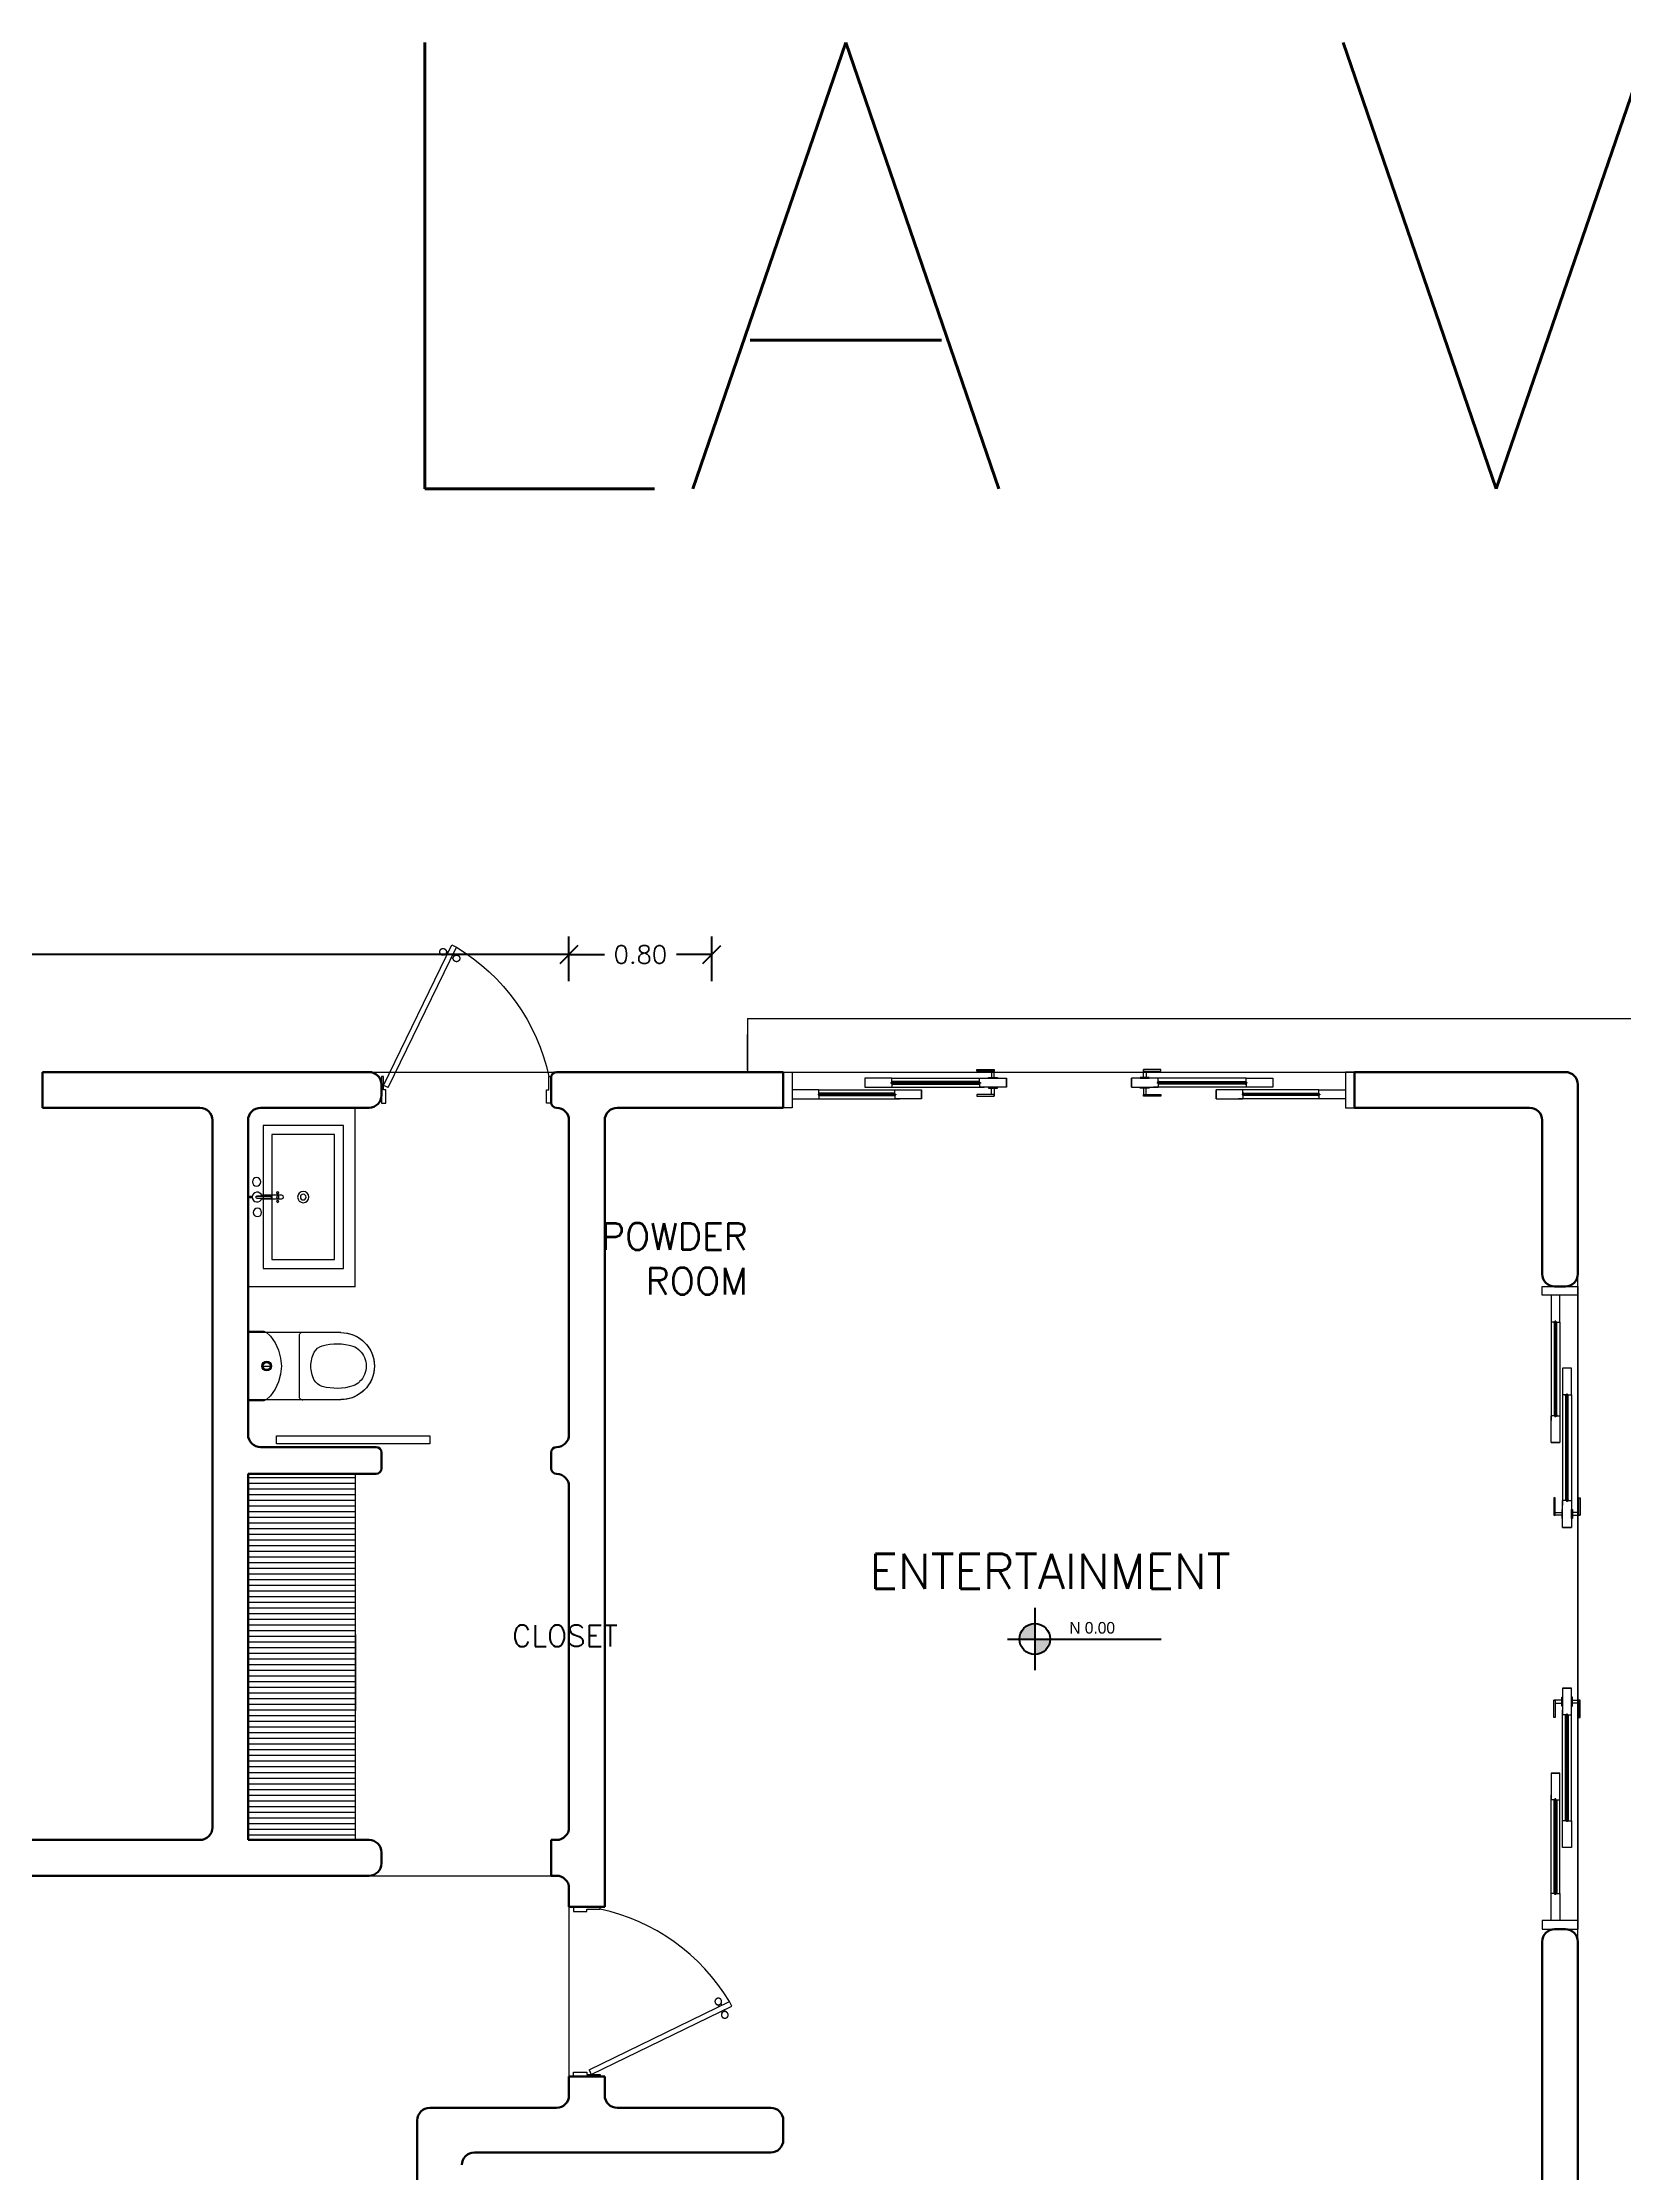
# Model space of a CAD drawing. Header units: metres. Extents: x -44 to 358, y -246 to 48.
# Drawn here: x 38.74 to 47.58, y -71.19 to -59.28 of the extents above; entities that cross this region are included whole.
import ezdxf

# ---------------------------------------------------------------- set-up
doc = ezdxf.new("R2010")
doc.units = ezdxf.units.M
doc.header["$LTSCALE"] = 0.3
doc.header["$PDMODE"] = 3
for name, color, linetype in [('1', 1, 'Continuous'), ('ACERO', 5, 'Continuous'), ('DIMTEXTO', 4, 'Continuous'), ('TEXTOS', 4, 'Continuous')]:
    doc.layers.add(name, color=color, linetype=linetype)
for name, color, linetype, lineweight in [('A-DOOR', 7, 'Continuous', 5), ('A-WALL', 7, 'Continuous', 30), ('baños', 141, 'Continuous', 0), ('closets', 33, 'Continuous', 0), ('piscina', 7, 'Continuous', 0), ('piso', 251, 'Continuous', 18), ('puertas', 42, 'Continuous', 0)]:
    doc.layers.add(name, color=color, linetype=linetype, lineweight=lineweight)
doc.styles.add('ESC100-2mm', font='arial.ttf', dxfattribs={"height": 0.15})
doc.styles.add('SIMPLEX', font='simplex_.ttf', dxfattribs={"height": 0.2})
doc.styles.add('SMPLEX', font='simplex.shx')
doc.dimstyles.new('DIM-50', dxfattribs={"dimscale": 0.5, "dimtxt": 0.2, "dimasz": 0.2, "dimexe": 0.2, "dimexo": 0.2, "dimgap": 0.1, "dimtad": 0, "dimtih": 1, "dimtoh": 1, "dimzin": 0, "dimdsep": 46, "dimtxsty": 'SMPLEX', "dimblk1": 'OBLIQUE', "dimblk2": 'OBLIQUE', "dimsah": 1, "dimcen": 0.2, "dimclrd": 4, "dimclre": 4, "dimclrt": 4, "dimadec": 0, "dimazin": 0, "dimtfac": 1, "dimtmove": 0, "dimatfit": 3, "dimldrblk": 'OPEN30', "dimfxl": 0.3, "dimfxlon": 1, "dimtfill": 1, "dimtolj": 1, "dimtzin": 0, "dimarcsym": 0})

# ---------------------------------------------------------------- blocks, each defined once
blk = doc.blocks.new('A$C6542862e')
at = {"layer": 'A-DOOR'}
for p, q in [((0.608, 0.165), (0.458, 0.165)), ((0.458, 0.165), (0.458, 0.115)), ((0.608, 0.142), (0.608, 0.165)), ((0.613, 0.147), (0.608, 0.147)), ((0.608, 0.137), (0.608, 0.115)), ((0.613, 0.132), (0.608, 0.132)), ((0.613, 0.147), (0.613, 0.142)), ((0.613, 0.132), (0.613, 0.137)), ((1.195, 0.147), (1.2, 0.147)), ((1.195, 0.147), (1.195, 0.142)), ((1.195, 0.132), (1.195, 0.137)), ((1.195, 0.132), (1.2, 0.132)), ((1.2, 0.165), (1.35, 0.165)), ((1.2, 0.142), (1.2, 0.165)), ((1.2, 0.137), (1.2, 0.115)), ((1.35, 0.115), (1.35, 0.165)), ((1.35, 0.165), (1.35, 0.115)), ((2.25, 0.115), (2.25, 0.165)), ((2.4, 0.165), (2.25, 0.165)), ((2.25, 0.165), (2.25, 0.115)), ((2.4, 0.142), (2.4, 0.165)), ((2.405, 0.147), (2.4, 0.147)), ((2.4, 0.137), (2.4, 0.115)), ((2.405, 0.132), (2.4, 0.132)), ((2.405, 0.147), (2.405, 0.142)), ((2.405, 0.132), (2.405, 0.137)), ((2.987, 0.147), (2.992, 0.147)), ((2.987, 0.147), (2.987, 0.142)), ((2.987, 0.132), (2.987, 0.137)), ((2.987, 0.132), (2.992, 0.132)), ((2.992, 0.165), (3.142, 0.165)), ((2.992, 0.142), (2.992, 0.165)), ((2.992, 0.137), (2.992, 0.115)), ((3.142, 0.165), (3.142, 0.115)), ((0.2, 0.1), (0.05, 0.1)), ((0.05, 0.1), (0.05, 0.05)), ((0.05, 0.05), (0.2, 0.05)), ((0.2, 0.077), (0.2, 0.1)), ((0.205, 0.082), (0.2, 0.082)), ((0.2, 0.072), (0.2, 0.05)), ((0.205, 0.068), (0.2, 0.068)), ((0.205, 0.082), (0.205, 0.077)), ((0.205, 0.068), (0.205, 0.072)), ((0.458, 0.115), (0.608, 0.115)), ((0.72, 0.082), (0.725, 0.082)), ((0.72, 0.082), (0.72, 0.077)), ((0.72, 0.068), (0.72, 0.072)), ((0.72, 0.068), (0.725, 0.068)), ((0.725, 0.1), (0.875, 0.1)), ((0.725, 0.077), (0.725, 0.1)), ((0.725, 0.072), (0.725, 0.05)), ((0.875, 0.05), (0.725, 0.05)), ((0.875, 0.05), (0.875, 0.1)), ((0.875, 0.1), (0.875, 0.05)), ((1.35, 0.115), (1.2, 0.115)), ((2.25, 0.115), (2.4, 0.115)), ((2.725, 0.05), (2.725, 0.1)), ((2.875, 0.1), (2.725, 0.1)), ((2.725, 0.1), (2.725, 0.05)), ((2.725, 0.05), (2.875, 0.05)), ((2.875, 0.077), (2.875, 0.1)), ((2.88, 0.082), (2.875, 0.082)), ((2.875, 0.072), (2.875, 0.05)), ((2.88, 0.068), (2.875, 0.068)), ((2.88, 0.082), (2.88, 0.077)), ((2.88, 0.068), (2.88, 0.072)), ((3.142, 0.115), (2.992, 0.115)), ((3.395, 0.082), (3.4, 0.082)), ((3.395, 0.082), (3.395, 0.077)), ((3.395, 0.068), (3.395, 0.072)), ((3.395, 0.068), (3.4, 0.068)), ((3.4, 0.1), (3.55, 0.1)), ((3.4, 0.077), (3.4, 0.1)), ((3.4, 0.072), (3.4, 0.05)), ((3.55, 0.05), (3.4, 0.05)), ((3.55, 0.1), (3.55, 0.05))]:
    blk.add_line(p, q, dxfattribs=at)
at = {"layer": 'A-DOOR', "color": 8}
for p, q in [((0.603, 0.142), (0.603, 0.137)), ((0.603, 0.142), (1.205, 0.142)), ((0.603, 0.137), (1.205, 0.137)), ((0.608, 0.165), (1.226, 0.165)), ((1.195, 0.147), (0.613, 0.147)), ((0.613, 0.132), (1.195, 0.132)), ((1.205, 0.142), (1.205, 0.137)), ((2.992, 0.165), (2.374, 0.165)), ((2.997, 0.142), (2.395, 0.142)), ((2.395, 0.142), (2.395, 0.137)), ((2.997, 0.137), (2.395, 0.137)), ((2.405, 0.147), (2.987, 0.147)), ((2.987, 0.132), (2.405, 0.132)), ((2.997, 0.142), (2.997, 0.137)), ((0.195, 0.077), (0.195, 0.072)), ((0.195, 0.077), (0.73, 0.077)), ((0.195, 0.072), (0.73, 0.072)), ((0.2, 0.1), (0.751, 0.1)), ((0.2, 0.05), (0.751, 0.05)), ((0.72, 0.082), (0.205, 0.082)), ((0.205, 0.068), (0.72, 0.068)), ((0.608, 0.115), (1.226, 0.115)), ((0.73, 0.077), (0.73, 0.072)), ((2.992, 0.115), (2.374, 0.115)), ((3.4, 0.1), (2.849, 0.1)), ((3.4, 0.05), (2.849, 0.05)), ((3.405, 0.077), (2.87, 0.077)), ((2.87, 0.077), (2.87, 0.072)), ((3.405, 0.072), (2.87, 0.072)), ((2.88, 0.082), (3.395, 0.082)), ((3.395, 0.068), (2.88, 0.068)), ((3.405, 0.077), (3.405, 0.072))]:
    blk.add_line(p, q, dxfattribs=at)
at = {"layer": 'A-DOOR', "color": 7}
for p, q in [((1.267, 0.205), (1.267, 0.17)), ((1.282, 0.17), (1.282, 0.214)), ((2.318, 0.17), (2.318, 0.214)), ((2.333, 0.205), (2.333, 0.17)), ((1.267, 0.075), (1.267, 0.11)), ((1.282, 0.11), (1.282, 0.065)), ((2.318, 0.11), (2.318, 0.065)), ((2.333, 0.075), (2.333, 0.11))]:
    blk.add_line(p, q, dxfattribs=at)
at = {"layer": 'A-DOOR'}
for points in [[(0.05, 0), (0, 0), (0, 0.2), (0.05, 0.2)], [(3.55, 0), (3.6, 0), (3.6, 0.2), (3.55, 0.2)]]:
    blk.add_lwpolyline(points, close=True, dxfattribs=at)
at = {"layer": 'A-DOOR', "color": 7}
for points in [[(1.282, 0.214), (1.282, 0.205), (1.185, 0.205), (1.185, 0.214)], [(1.3, 0.165), (1.25, 0.165), (1.25, 0.17), (1.3, 0.17)], [(2.3, 0.165), (2.35, 0.165), (2.35, 0.17), (2.3, 0.17)], [(2.318, 0.214), (2.318, 0.205), (2.415, 0.205), (2.415, 0.214)], [(1.282, 0.065), (1.282, 0.074), (1.185, 0.074), (1.185, 0.065)], [(1.3, 0.115), (1.25, 0.115), (1.25, 0.11), (1.3, 0.11)], [(2.3, 0.115), (2.35, 0.115), (2.35, 0.11), (2.3, 0.11)], [(2.318, 0.065), (2.318, 0.074), (2.415, 0.074), (2.415, 0.065)]]:
    blk.add_lwpolyline(points, close=True, dxfattribs=at)
at = {"layer": 'piscina', "const_width": 0.004}
for points in [[(0.603, 0.14), (1.205, 0.14)], [(2.997, 0.14), (2.395, 0.14)], [(0.195, 0.075), (0.73, 0.075)], [(3.405, 0.075), (2.87, 0.075)]]:
    blk.add_lwpolyline(points, dxfattribs=at)
at = {"layer": 'piso'}
blk.add_line((0, 0.2), (3.6, 0.2), dxfattribs=at)
blk = doc.blocks.new('Caroma_ToiletSuites')
at = {"layer": 'baños'}
for p, q in [((-163, 614), (-177, 584)), ((-144, 641), (-163, 614)), ((-121, 664), (-144, 641)), ((-94, 683), (-121, 664)), ((-64, 697), (-94, 683)), ((-33, 705), (-64, 697)), ((0, 708), (-33, 705)), ((33, 705), (0, 708)), ((64, 697), (33, 705)), ((94, 683), (64, 697)), ((121, 664), (94, 683)), ((144, 641), (121, 664)), ((163, 614), (144, 641)), ((177, 584), (163, 614)), ((-188, 520), (-190, 308)), ((-185, 553), (-188, 520)), ((-188, 0), (-188, 520)), ((-177, 584), (-185, 553)), ((185, 553), (177, 584)), ((188, 520), (185, 553)), ((188, 520), (188, 0)), ((190, 308), (188, 520)), ((-190, 308), (-190, 305)), ((-190, 305), (-189, 301)), ((-189, 301), (-188, 298)), ((-188, 298), (-186, 295)), ((-186, 295), (-183, 293)), ((-183, 293), (-181, 291)), ((-181, 291), (-177, 289)), ((-177, 289), (-174, 288)), ((-174, 288), (-170, 288)), ((-170, 288), (170, 288)), ((170, 288), (174, 288)), ((174, 288), (177, 289)), ((177, 289), (181, 291)), ((181, 291), (183, 293)), ((183, 293), (186, 295)), ((186, 295), (188, 298)), ((188, 298), (189, 301)), ((189, 301), (190, 305)), ((190, 305), (190, 308)), ((-167, 126), (-189, 101)), ((-130, 152), (-167, 126)), ((-89, 171), (-130, 152)), ((-45, 183), (-89, 171)), ((0, 187), (-45, 183)), ((45, 183), (0, 187)), ((0, 85), (0, 125)), ((89, 171), (45, 183)), ((130, 152), (89, 171)), ((167, 126), (130, 152)), ((189, 101), (167, 126)), ((-193, 93), (-195, 88)), ((-195, 88), (-195, 84)), ((-195, 84), (-195, 0)), ((-195, 0), (195, 0)), ((-191, 97), (-193, 93)), ((-189, 101), (-191, 97)), ((188, 0), (-188, 0)), ((191, 97), (189, 101)), ((193, 93), (191, 97)), ((195, 88), (193, 93)), ((195, 84), (195, 88)), ((195, 0), (195, 84))]:
    blk.add_line(p, q, dxfattribs=at)
for centre, radius, start, end in [((0, 520), 188, 0, 180), ((-19, 556), 97.6, 134.3372, 160.9897), ((-3, 547), 115, 88.6565, 137.0404), ((3, 547), 115, 42.9609, 91.3415), ((19, 556), 97.6, 19.01, 45.6643), ((183, 497), 308, 162.7713, 195.2143), ((-183, 497), 308, 344.7852, 17.2286), ((-36, 442), 82.4, 198.763, 239.3582), ((3, 530), 178, 242.916, 269.0659), ((-3, 530), 178, 270.9339, 297.0836), ((36, 442), 82.4, 300.6412, 341.2351), ((0, 105), 27.5, 0, 180), ((0, 105), 21, 0, 180), ((0, 105), 20, 0, 180), ((0, 105), 27.5, 180, 0), ((0, 105), 21, 180, 0), ((0, 105), 20, 180, 0)]:
    blk.add_arc(centre, radius, start, end, dxfattribs=at)
blk = doc.blocks.new('puerta 1.00')
at = {"layer": 'A-DOOR'}
for p, q in [((-0.15, -0.012), (-0.937, -0.395)), ((-0.138, -0.038), (-0.925, -0.42)), ((-0.138, -0.038), (-0.15, -0.012)), ((-0.878, -0.366), (-0.883, -0.356)), ((-0.937, -0.395), (-0.925, -0.42)), ((-0.895, -0.374), (-0.9, -0.364)), ((-0.882, -0.4), (-0.877, -0.41)), ((-0.865, -0.392), (-0.86, -0.402))]:
    blk.add_line(p, q, dxfattribs=at)
for points in [[(-0.05, 0), (-0.05, -0.025), (-0.125, -0.025), (-0.125, -0.012), (-0.2, -0.012), (-0.2, 0), (-0.05, 0)], [(-0.05, -0.95), (-0.05, -0.925), (-0.125, -0.925), (-0.125, -0.937), (-0.2, -0.937), (-0.2, -0.95), (-0.05, -0.95)]]:
    blk.add_lwpolyline(points, dxfattribs=at)
blk.add_arc((0.037, 0.16), 1.123, 211.1336, 257.8343, dxfattribs=at)
for points in [[(-0.898, -0.364), (-0.903, -0.364), (-0.912, -0.359), (-0.917, -0.35), (-0.917, -0.34), (-0.912, -0.332), (-0.903, -0.327), (-0.893, -0.327), (-0.884, -0.332), (-0.879, -0.34), (-0.879, -0.35), (-0.884, -0.359), (-0.893, -0.364), (-0.898, -0.364)], [(-0.862, -0.439), (-0.867, -0.439), (-0.875, -0.434), (-0.88, -0.426), (-0.88, -0.416), (-0.875, -0.407), (-0.867, -0.402), (-0.857, -0.402), (-0.848, -0.407), (-0.843, -0.416), (-0.843, -0.426), (-0.848, -0.434), (-0.857, -0.439), (-0.862, -0.439)]]:
    blk.add_open_spline(points, degree=2, dxfattribs=at)
blk = doc.blocks.new('A$C66300485')
at = {"layer": 'A-DOOR'}
for p, q in [((0.608, 0.165), (0.458, 0.165)), ((0.458, 0.165), (0.458, 0.115)), ((0.603, 0.142), (0.603, 0.137)), ((0.603, 0.142), (1.105, 0.142)), ((0.603, 0.137), (1.105, 0.137)), ((0.608, 0.142), (0.608, 0.165)), ((0.608, 0.165), (1.126, 0.165)), ((0.613, 0.147), (0.608, 0.147)), ((0.608, 0.137), (0.608, 0.115)), ((0.613, 0.132), (0.608, 0.132)), ((0.613, 0.147), (0.613, 0.142)), ((1.095, 0.147), (0.613, 0.147)), ((0.613, 0.132), (0.613, 0.137)), ((0.613, 0.132), (1.095, 0.132)), ((1.095, 0.147), (1.1, 0.147)), ((1.095, 0.147), (1.095, 0.142)), ((1.095, 0.132), (1.095, 0.137)), ((1.095, 0.132), (1.1, 0.132)), ((1.1, 0.165), (1.25, 0.165)), ((1.1, 0.142), (1.1, 0.165)), ((1.1, 0.137), (1.1, 0.115)), ((1.105, 0.142), (1.105, 0.137)), ((1.167, 0.205), (1.167, 0.17)), ((1.182, 0.17), (1.182, 0.214)), ((1.25, 0.115), (1.25, 0.165)), ((1.25, 0.165), (1.25, 0.115)), ((1.95, 0.115), (1.95, 0.165)), ((2.1, 0.165), (1.95, 0.165)), ((1.95, 0.165), (1.95, 0.115)), ((2.018, 0.17), (2.018, 0.214)), ((2.033, 0.205), (2.033, 0.17)), ((2.592, 0.165), (2.074, 0.165)), ((2.597, 0.142), (2.095, 0.142)), ((2.095, 0.142), (2.095, 0.137)), ((2.597, 0.137), (2.095, 0.137)), ((2.1, 0.142), (2.1, 0.165)), ((2.105, 0.147), (2.1, 0.147)), ((2.1, 0.137), (2.1, 0.115)), ((2.105, 0.132), (2.1, 0.132)), ((2.105, 0.147), (2.587, 0.147)), ((2.105, 0.147), (2.105, 0.142)), ((2.105, 0.132), (2.105, 0.137)), ((2.587, 0.132), (2.105, 0.132)), ((2.587, 0.147), (2.592, 0.147)), ((2.587, 0.147), (2.587, 0.142)), ((2.587, 0.132), (2.587, 0.137)), ((2.587, 0.132), (2.592, 0.132)), ((2.592, 0.165), (2.742, 0.165)), ((2.592, 0.142), (2.592, 0.165)), ((2.592, 0.137), (2.592, 0.115)), ((2.597, 0.142), (2.597, 0.137)), ((2.742, 0.165), (2.742, 0.115)), ((0.2, 0.1), (0.05, 0.1)), ((0.05, 0.1), (0.05, 0.05)), ((0.05, 0.05), (0.2, 0.05)), ((0.195, 0.077), (0.195, 0.072)), ((0.195, 0.077), (0.63, 0.077)), ((0.195, 0.072), (0.63, 0.072)), ((0.2, 0.077), (0.2, 0.1)), ((0.2, 0.1), (0.651, 0.1)), ((0.205, 0.082), (0.2, 0.082)), ((0.2, 0.072), (0.2, 0.05)), ((0.205, 0.068), (0.2, 0.068)), ((0.2, 0.05), (0.651, 0.05)), ((0.205, 0.082), (0.205, 0.077)), ((0.62, 0.082), (0.205, 0.082)), ((0.205, 0.068), (0.205, 0.072)), ((0.205, 0.068), (0.62, 0.068)), ((0.458, 0.115), (0.608, 0.115)), ((0.608, 0.115), (1.126, 0.115)), ((0.62, 0.082), (0.625, 0.082)), ((0.62, 0.082), (0.62, 0.077)), ((0.62, 0.068), (0.62, 0.072)), ((0.62, 0.068), (0.625, 0.068)), ((0.625, 0.1), (0.775, 0.1)), ((0.625, 0.077), (0.625, 0.1)), ((0.625, 0.072), (0.625, 0.05)), ((0.775, 0.05), (0.625, 0.05)), ((0.63, 0.077), (0.63, 0.072)), ((0.775, 0.05), (0.775, 0.1)), ((0.775, 0.1), (0.775, 0.05)), ((1.25, 0.115), (1.1, 0.115)), ((1.167, 0.075), (1.167, 0.11)), ((1.182, 0.11), (1.182, 0.065)), ((1.95, 0.115), (2.1, 0.115)), ((2.018, 0.11), (2.018, 0.065)), ((2.033, 0.075), (2.033, 0.11)), ((2.592, 0.115), (2.074, 0.115)), ((2.425, 0.05), (2.425, 0.1)), ((2.575, 0.1), (2.425, 0.1)), ((2.425, 0.1), (2.425, 0.05)), ((2.425, 0.05), (2.575, 0.05)), ((3, 0.1), (2.549, 0.1)), ((3, 0.05), (2.549, 0.05)), ((3.005, 0.077), (2.57, 0.077)), ((2.57, 0.077), (2.57, 0.072)), ((3.005, 0.072), (2.57, 0.072)), ((2.575, 0.077), (2.575, 0.1)), ((2.58, 0.082), (2.575, 0.082)), ((2.575, 0.072), (2.575, 0.05)), ((2.58, 0.068), (2.575, 0.068)), ((2.58, 0.082), (2.995, 0.082)), ((2.58, 0.082), (2.58, 0.077)), ((2.58, 0.068), (2.58, 0.072)), ((2.995, 0.068), (2.58, 0.068)), ((2.742, 0.115), (2.592, 0.115)), ((2.995, 0.082), (3, 0.082)), ((2.995, 0.082), (2.995, 0.077)), ((2.995, 0.068), (2.995, 0.072)), ((2.995, 0.068), (3, 0.068)), ((3, 0.1), (3.15, 0.1)), ((3, 0.077), (3, 0.1)), ((3, 0.072), (3, 0.05)), ((3.15, 0.05), (3, 0.05)), ((3.005, 0.077), (3.005, 0.072)), ((3.15, 0.1), (3.15, 0.05))]:
    blk.add_line(p, q, dxfattribs=at)
for points in [[(0.05, 0), (0, 0), (0, 0.2), (0.05, 0.2)], [(3.15, 0), (3.2, 0), (3.2, 0.2), (3.15, 0.2)]]:
    blk.add_lwpolyline(points, close=True, dxfattribs=at)
at = {"layer": 'A-DOOR', "color": 7}
for points in [[(1.182, 0.214), (1.182, 0.205), (1.085, 0.205), (1.085, 0.214)], [(1.2, 0.165), (1.15, 0.165), (1.15, 0.17), (1.2, 0.17)], [(2, 0.165), (2.05, 0.165), (2.05, 0.17), (2, 0.17)], [(2.018, 0.214), (2.018, 0.205), (2.115, 0.205), (2.115, 0.214)], [(1.182, 0.065), (1.182, 0.074), (1.085, 0.074), (1.085, 0.065)], [(1.2, 0.115), (1.15, 0.115), (1.15, 0.11), (1.2, 0.11)], [(2, 0.115), (2.05, 0.115), (2.05, 0.11), (2, 0.11)], [(2.018, 0.065), (2.018, 0.074), (2.115, 0.074), (2.115, 0.065)]]:
    blk.add_lwpolyline(points, close=True, dxfattribs=at)
at = {"layer": 'piscina', "const_width": 0.004}
for points in [[(0.603, 0.14), (1.105, 0.14)], [(2.597, 0.14), (2.095, 0.14)], [(0.195, 0.075), (0.63, 0.075)], [(3.005, 0.075), (2.57, 0.075)]]:
    blk.add_lwpolyline(points, dxfattribs=at)
at = {"layer": 'piso'}
blk.add_line((0, 0.2), (3.2, 0.2), dxfattribs=at)
blk = doc.blocks.new('A$C8d867532')
at = {"layer": 'baños', "linetype": 'Continuous'}
blk.add_line((0.039, 0.406, 0), (0.122, 0.406, 0), dxfattribs=at)
at = {"layer": 'baños'}
for points in [[(0.074, 0.8), (0.524, 0.8), (0.524, 0), (0.074, 0)], [(0.124, 0.75), (0.474, 0.75), (0.474, 0.05), (0.124, 0.05)]]:
    blk.add_lwpolyline(points, close=True, dxfattribs=at)
at = {"layer": 'baños', "linetype": 'Continuous', "elevation": 0}
for points in [[(0.011, 0.405), (0, 0.405), (0, 0.404), (0, 0.396)], [(0, 0.396), (0, 0.395), (0.011, 0.395)], [(0.122, 0.406), (0.122, 0.394)]]:
    blk.add_lwpolyline(points, dxfattribs=at)
at = {"layer": 'baños', "linetype": 'Continuous'}
blk.add_lwpolyline([(0.067, 0.394, -9.082434), (0.067, 0.406)], format="xyb", dxfattribs=at)
at = {"layer": 'baños', "linetype": 'Continuous', "elevation": 0}
for points in [[(0.033, 0.4, -0.385153), (0.039, 0.406), (0.039, 0.406)], [(0.033, 0.4, 0.385153), (0.039, 0.394), (0.039, 0.394)], [(0.066, 0.41), (0.18, 0.41, -0.363105), (0.189, 0.4, -0.363105), (0.18, 0.39), (0.066, 0.39)]]:
    blk.add_lwpolyline(points, format="xyb", dxfattribs=at)
at = {"layer": 'baños', "linetype": 'Continuous', "extrusion": (1.31781e-06, -1, -8.43443e-26), "elevation": -0.394}
blk.add_lwpolyline([(0.122, 0), (0.039, 0)], close=True, dxfattribs=at)
at = {"layer": 'baños', "linetype": 'Continuous'}
for centre, radius in [((0.042, 0.486), 0.0237), ((0.299, 0.4), 0.0317), ((0.299, 0.4), 0.0159), ((0.038, 0.315), 0.0237)]:
    blk.add_circle(centre, radius, dxfattribs=at)
at = {"layer": 'baños', "linetype": 'Continuous', "extrusion": (3.61622e-27, 8.43443e-26, -1)}
for centre, major_axis, ratio in [((0.156, 0.424), (0.00005, -0.0075), 0.581577), ((0.156, 0.4), (0, -0.0085), 0.599546), ((0.156, 0.376), (0.00005, -0.0075), 0.581577)]:
    blk.add_ellipse(centre, major_axis=major_axis, ratio=ratio, dxfattribs=at)
at = {"layer": 'baños', "linetype": 'Continuous', "flags": 8}
for tag in ['MATERIAL', 'PRODUCT', 'TRADENAME', 'MODELNUMBER']:
    blk.add_attdef(tag, (0.189, 0.4, 0), '', height=0.0000254, rotation=270.0001, dxfattribs=at)
at = {"layer": 'baños', "linetype": 'Continuous'}
for tag in ['MATERIAL', 'PRODUCT', 'TRADENAME', 'MODELNUMBER']:
    blk.add_attdef(tag, (0.299, 0.4), '', height=0.0000254, rotation=90.0001, dxfattribs=at)
blk = doc.blocks.new('_OBLIQUE')
at = {"color": 0, "linetype": 'ByBlock'}
blk.add_line((-0.5, -0.5), (0.5, 0.5), dxfattribs=at)
blk = doc.blocks.new('*D1054')
at = {"layer": 'ACERO', "color": 4, "lineweight": -2, "ltscale": 0.2, "transparency": 16777216}
for p, q in [((33.154, -64.537), (33.154, -64.287)), ((41.692, -64.537), (41.692, -64.287)), ((33.154, -64.387), (37.218, -64.387)), ((41.692, -64.387), (37.628, -64.387))]:
    blk.add_line(p, q, dxfattribs=at)
at = {"layer": 'DEFPOINTS', "color": 0, "ltscale": 0.2, "transparency": 16777216}
for p in [(41.692, -64.387), (33.154, -65.045), (41.692, -65.045)]:
    blk.add_point(p, dxfattribs=at)
at = {"layer": 'ACERO', "color": 4, "lineweight": -2, "ltscale": 0.2, "transparency": 16777216, "xscale": 0.1, "yscale": 0.1, "zscale": 0.1, "rotation": 180}
blk.add_blockref('_OBLIQUE', (33.154, -64.387), dxfattribs=at)
at = {"layer": 'ACERO', "color": 4, "lineweight": -2, "ltscale": 0.2, "transparency": 16777216, "xscale": 0.1, "yscale": 0.1, "zscale": 0.1}
blk.add_blockref('_OBLIQUE', (41.692, -64.387), dxfattribs=at)
at = {"layer": 'ACERO', "color": 4, "ltscale": 0.2, "transparency": 16777216, "insert": (37.423, -64.387), "char_height": 0.1, "attachment_point": 5, "style": 'SMPLEX', "bg_fill": 3, "box_fill_scale": 1.1, "bg_fill_color": 256, "bg_fill_true_color": 13158600, "bg_fill_transparency": 0}
blk.add_mtext('\\A1;8.54', dxfattribs=at)
blk = doc.blocks.new('_Open30')
at = {"color": 0, "lineweight": -2}
for p, q in [((-1, 0.27), (0, 0)), ((0, 0), (-1, -0.27)), ((0, 0), (-1, 0))]:
    blk.add_line(p, q, dxfattribs=at)
blk = doc.blocks.new('*D1055')
at = {"layer": 'ACERO', "color": 4, "lineweight": -2, "ltscale": 0.2, "transparency": 16777216}
for p, q in [((41.692, -64.537), (41.692, -64.287)), ((42.492, -64.537), (42.492, -64.287)), ((41.692, -64.387), (41.89, -64.387)), ((42.492, -64.387), (42.294, -64.387))]:
    blk.add_line(p, q, dxfattribs=at)
at = {"layer": 'DEFPOINTS', "color": 0, "ltscale": 0.2, "transparency": 16777216}
for p in [(42.492, -64.387), (41.692, -65.045), (42.492, -65.045)]:
    blk.add_point(p, dxfattribs=at)
at = {"layer": 'ACERO', "color": 4, "lineweight": -2, "ltscale": 0.2, "transparency": 16777216, "xscale": 0.1, "yscale": 0.1, "zscale": 0.1, "rotation": 180}
blk.add_blockref('_OBLIQUE', (41.692, -64.387), dxfattribs=at)
at = {"layer": 'ACERO', "color": 4, "lineweight": -2, "ltscale": 0.2, "transparency": 16777216, "xscale": 0.1, "yscale": 0.1, "zscale": 0.1}
blk.add_blockref('_OBLIQUE', (42.492, -64.387), dxfattribs=at)
at = {"layer": 'ACERO', "color": 4, "ltscale": 0.2, "transparency": 16777216, "insert": (42.092, -64.387), "char_height": 0.1, "attachment_point": 5, "style": 'SMPLEX', "bg_fill": 3, "box_fill_scale": 1.1, "bg_fill_color": 256, "bg_fill_true_color": 13158600, "bg_fill_transparency": 0}
blk.add_mtext('\\A1;0.80', dxfattribs=at)

msp = doc.modelspace()

# ---------------------------------------------------------------- hatches: boundary and pattern name
at = {"layer": 'closets', "true_color": 0xffffff, "transparency": 33554687}
h = msp.add_hatch(dxfattribs=at)
h.set_pattern_fill('LINE', scale=0.01, angle=180)
h.set_pattern_definition([(180, (-296.249807, -2888.96995), (-4e-18, -0.03175), [])])
h.paths.add_polyline_path([(39.8999366, -67.2954286), (39.8961735, -69.3454286), (40.4961735, -69.3454286), (40.4961735, -67.2954286)])
at = {"layer": 'TEXTOS', "true_color": 0xffffff, "transparency": 33554534}
h = msp.add_hatch(color=7, dxfattribs=at)
h.dxf.hatch_style = 1
h.paths.add_polyline_path([(44.3008797, -68.1336122, 0.4142135624), (44.2143345, -68.2201574), (44.3008797, -68.2201574)])
h.paths.add_polyline_path([(44.3874249, -68.2201574), (44.3008797, -68.2201574), (44.3008797, -68.3067026, 0.4142135624)])

# ---------------------------------------------------------------- linework, layer by layer
at = {"layer": 'A-DOOR', "color": 7, "true_color": 0xffffff}
msp.add_lwpolyline([(40.0543419, -67.0828167), (40.9135907, -67.0828167), (40.9135907, -67.1272779), (40.0543419, -67.1272779)], close=True, dxfattribs=at)
at = {"layer": 'A-WALL', "color": 7, "true_color": 0xffffff}
for p, q in [((38.7438961, -65.0454286), (40.571985, -65.0454286)), ((38.7438961, -65.0454286), (38.7438961, -65.2454286)), ((40.641985, -65.1754286), (40.641985, -65.1154286)), ((41.591985, -65.2154286), (41.591985, -65.0754286)), ((41.621985, -65.0454286), (42.891985, -65.0454286)), ((42.891985, -65.0454286), (42.891985, -65.2454286)), ((46.091985, -65.0454286), (47.271985, -65.0454286)), ((47.341985, -65.1154286), (47.341985, -66.1754286)), ((39.6252073, -65.2454286), (38.7438961, -65.2454286)), ((39.9646073, -65.2454286), (40.571985, -65.2454286)), ((41.961985, -65.2454286), (42.891985, -65.2454286)), ((46.091985, -65.2454286), (47.071985, -65.2454286)), ((39.6952073, -65.3154286), (39.6952073, -69.2754286)), ((39.8946073, -67.0754286), (39.8946073, -65.3154286)), ((41.691985, -65.3154286), (41.691985, -67.0754286)), ((41.891985, -65.3154286), (41.891985, -69.7204286)), ((47.141985, -65.3154286), (47.141985, -66.1754286)), ((47.211985, -66.2454286), (47.271985, -66.2454286)), ((39.9646073, -67.1454286), (40.611985, -67.1454286)), ((40.641985, -67.1754286), (40.641985, -67.2654286)), ((41.591985, -67.1754286), (41.591985, -67.2654286)), ((39.8946073, -67.2954286), (40.611985, -67.2954286)), ((39.8946073, -69.3454286), (39.8946073, -67.2954286)), ((41.691985, -67.3654286), (41.691985, -69.2754286)), ((39.6252073, -69.3454286), (36.8080678, -69.3454286)), ((40.571985, -69.3454286), (39.8946073, -69.3454286)), ((40.641985, -69.4154286), (40.641985, -69.4754286)), ((41.621985, -69.3454286), (41.591985, -69.3454286)), ((41.591985, -69.3454286), (41.591985, -69.5454286)), ((40.571985, -69.5454286), (36.8080678, -69.5454286)), ((41.621985, -69.5454286), (41.591985, -69.5454286)), ((41.691985, -69.6154286), (41.691985, -69.7204286)), ((41.891985, -69.7204286), (41.691985, -69.7204286)), ((47.211985, -69.8454286), (47.271985, -69.8454286)), ((47.141985, -69.9154286), (47.141985, -71.7699674)), ((47.341985, -69.9154286), (47.341985, -71.0954286)), ((41.691985, -70.6704286), (41.691985, -70.7754286)), ((41.891985, -70.6704286), (41.691985, -70.6704286)), ((41.891985, -70.6704286), (41.891985, -70.7754286)), ((40.911985, -70.8454286), (41.621985, -70.8454286)), ((41.961985, -70.8454286), (42.821985, -70.8454286)), ((40.841985, -70.9154286), (40.841985, -72.4145062)), ((42.891985, -70.9154286), (42.891985, -71.0254286)), ((41.161985, -71.0954286), (42.821985, -71.0954286)), ((47.341985, -71.0954286), (47.341985, -71.7699674))]:
    msp.add_line(p, q, dxfattribs=at)
at = {"layer": 'A-WALL', "color": 7, "true_color": 0xffffff, "transparency": 33554684}
msp.add_line((46.091985, -65.2454286), (46.091985, -65.0454286), dxfattribs=at)
at = {"layer": 'A-WALL', "color": 7, "true_color": 0xffffff}
for centre, radius, start, end in [((40.571985, -65.1154286), 0.07, 0, 89.99999992), ((41.621985, -65.0754286), 0.03, 90, 180), ((47.271985, -65.1154286), 0.07, 0, 90), ((39.6252073, -65.3154286), 0.07, 0, 90), ((39.9646073, -65.3154286), 0.07, 90, 180), ((40.571985, -65.1754286), 0.07, 270, 0), ((41.621985, -65.2154286), 0.03, 180, 270), ((41.621985, -65.3154286), 0.07, 360, 90), ((41.961985, -65.3154286), 0.07, 90, 180), ((47.071985, -65.3154286), 0.07, 0, 90), ((47.211985, -66.1754286), 0.07, 180, 270), ((47.271985, -66.1754286), 0.07, 270, 0), ((39.9646073, -67.0754286), 0.07, 180, 270), ((40.611985, -67.1754286), 0.03, 0, 90), ((41.621985, -67.1754286), 0.03, 90, 180), ((41.621985, -67.0754286), 0.07, 270, 360), ((40.611985, -67.2654286), 0.03, 270, 0), ((41.621985, -67.2654286), 0.03, 180, 270), ((41.621985, -67.3654286), 0.07, 0, 90), ((39.6252073, -69.2754286), 0.07, 270, 0), ((41.621985, -69.2754286), 0.07, 270, 0), ((40.571985, -69.4154286), 0.07, 0, 90), ((40.571985, -69.4754286), 0.07, 270, 0), ((41.621985, -69.6154286), 0.07, 0, 90), ((47.211985, -69.9154286), 0.07, 90, 180), ((47.271985, -69.9154286), 0.07, 0, 90), ((40.911985, -70.9154286), 0.07, 90, 180), ((41.621985, -70.7754286), 0.07, 270, 360), ((41.961985, -70.7754286), 0.07, 180, 270), ((42.821985, -70.9154286), 0.07, 0, 90), ((41.161985, -71.1654286), 0.07, 90, 180), ((42.821985, -71.0254286), 0.07, 270, 0)]:
    msp.add_arc(centre, radius, start, end, dxfattribs=at)
at = {"layer": 'baños', "color": 7, "true_color": 0xffffff}
for q in [(40.4941512, -65.2454286), (39.8941512, -66.2488634)]:
    msp.add_line((40.4941512, -66.2488634), q, dxfattribs=at)
at = {"layer": 'closets', "color": 7, "true_color": 0xffffff, "transparency": 33554687}
msp.add_line((40.4961735, -69.3454286), (40.4961735, -67.2954286), dxfattribs=at)
at = {"layer": 'piso', "color": 7, "true_color": 0xffffff}
for p, q in [((42.691985, -64.7454286), (52.541985, -64.7454286)), ((42.691985, -64.7454286), (42.691985, -65.0454286)), ((42.691985, -65.0345062), (42.691985, -64.8345062)), ((40.571985, -65.0454286), (41.621985, -65.0454286)), ((40.571985, -69.5454286), (41.591985, -69.5454286)), ((41.691985, -69.7204286), (41.691985, -70.6704286))]:
    msp.add_line(p, q, dxfattribs=at)
at = {"layer": 'piso', "color": 7, "true_color": 0xffffff, "transparency": 33554687}
msp.add_line((47.341985, -69.9154286), (47.341985, -66.1754286), dxfattribs=at)
at = {"layer": 'puertas', "color": 7, "true_color": 0xffffff}
msp.add_line((40.4961735, -68.1954286), (40.4961735, -68.6204286), dxfattribs=at)
at = {"layer": 'TEXTOS', "color": 7, "true_color": 0xffffff}
for p, q in [((44.3008797, -68.0461794), (44.3008797, -68.3941354)), ((44.1470643, -68.2201574), (45.0079383, -68.2201574))]:
    msp.add_line(p, q, dxfattribs=at)
msp.add_circle((44.3008797, -68.2201574), 0.0865452, dxfattribs=at)

# ---------------------------------------------------------------- block references
at = {"color": 7, "true_color": 0xffffff}
msp.add_blockref('A$C66300485', (42.8915289, -65.2454286), dxfattribs=at)
at = {"layer": '1', "color": 7, "true_color": 0xffffff}
ref = msp.add_blockref('A$C8d867532', (39.9047203, -65.3454275), dxfattribs=dict(at, xscale=-1, rotation=180))
ref.add_attrib('MATERIAL', 'VITREOUS CHINA', (40.2036956, -65.7452982), dxfattribs={"layer": 'baños', "linetype": 'Continuous', "height": 0.000025399, "rotation": 269.9999245})
ref.add_attrib('PRODUCT', 'BATHROOM SINK', (40.2037379, -65.7452982), dxfattribs={"layer": 'baños', "linetype": 'Continuous', "height": 0.000025399, "rotation": 269.9999245})
ref.add_attrib('TRADENAME', 'VOX', (40.2037803, -65.7452982), dxfattribs={"layer": 'baños', "linetype": 'Continuous', "height": 0.0000254, "rotation": 269.9999245})
ref.add_attrib('MODELNUMBER', 'K-5373', (40.2038226, -65.7452982), dxfattribs={"layer": 'baños', "linetype": 'Continuous', "height": 0.0000254, "rotation": 269.9999245})
ref.add_attrib('MATERIAL', 'BRASS', (40.0935386, -65.745472, -0.0000142), dxfattribs={"layer": 'baños', "linetype": 'Continuous', "height": 0.00002537, "rotation": 89.9999245})
ref.add_attrib('PRODUCT', 'FAUCETS', (40.0934963, -65.745472, -0.0000142), dxfattribs={"layer": 'baños', "linetype": 'Continuous', "height": 0.00002537, "rotation": 89.9999245})
ref.add_attrib('TRADENAME', 'PURIST', (40.093454, -65.745472, -0.0000142), dxfattribs={"layer": 'baños', "linetype": 'Continuous', "height": 0.00002537, "rotation": 89.9999245})
ref.add_attrib('MODELNUMBER', 'K-14404-4A', (40.0934117, -65.745472, -0.0000142), dxfattribs={"layer": 'baños', "linetype": 'Continuous', "height": 0.00002537, "rotation": 89.9999245})
at = {"layer": 'A-DOOR', "color": 7, "true_color": 0xffffff, "xscale": -1, "rotation": 90}
msp.add_blockref('puerta 1.00', (40.6415289, -65.2704286), dxfattribs=at)
at = {"layer": 'A-DOOR', "color": 7, "true_color": 0xffffff}
for name, p, rotation in [('A$C6542862e', (47.1415289, -66.2454286), 270), ('puerta 1.00', (41.6665289, -70.6704286), 180)]:
    msp.add_blockref(name, p, dxfattribs=dict(at, rotation=rotation))
at = {"layer": 'baños', "color": 7, "true_color": 0xffffff, "xscale": -0.000999999934791, "yscale": 0.000999999934791, "rotation": 270}
msp.add_blockref('Caroma_ToiletSuites', (39.8941512, -66.6918044), dxfattribs=at)

# ---------------------------------------------------------------- texts
at = {"layer": 'DIMTEXTO', "color": 2, "insert": (30.385918, -60.6494551), "char_height": 2.4999, "attachment_point": 4, "style": 'SIMPLEX'}
msp.add_mtext('{\\Fromans|c0;PARA LA VIGA PORTICO "10Y" VER SECCION ARQUITECTONICA TIPO Z}', dxfattribs=at)
at = {"layer": 'TEXTOS', "color": 7, "true_color": 0xffffff, "width": 3.404876512}
for s, insert, char_height, attachment_point in [('{\\Fromans|c0;POWDER\\PROOM}', (42.6930553, -66.2907501), 0.15, 9), ('{\\Fromans|c0; ENTERTAINMENT}', (43.241031, -67.9389812), 0.195, 7), ('{\\Fromans|c0;\\H0.8x;CLOSET\\H1.25x; }', (41.9645063, -68.2627126), 0.15, 9)]:
    msp.add_mtext(s, dxfattribs=dict(at, insert=insert, char_height=char_height, attachment_point=attachment_point))
at = {"layer": 'TEXTOS', "color": 7, "true_color": 0xffffff, "insert": (44.4938474, -68.1247701), "char_height": 0.065, "attachment_point": 1, "style": 'ESC100-2mm'}
msp.add_mtext_dynamic_manual_height_columns('{\\Ftxt|c0;N 0.00}', width=2.216942069, gutter_width=0.5, heights=[0], dxfattribs=at)

# ---------------------------------------------------------------- next in the draw order: dimensions: what is measured, and where the dimension line sits
at = {"layer": 'ACERO', "ltscale": 0.2}
dim = msp.add_linear_dim(base=(41.691985, -64.3872052), p1=(33.1542863, -65.0454286), p2=(41.691985, -65.0454286), dimstyle='DIM-50', override={"dimtmove": 1}, dxfattribs=at)
dim.commit()
dim.dimension.update_dxf_attribs({"geometry": '*D1054', "text_midpoint": (37.4231356, -64.3872052)})

# ---------------------------------------------------------------- next in the draw order: dimensions: what is measured, and where the dimension line sits
dim = msp.add_linear_dim(base=(42.491985, -64.3872052), p1=(41.691985, -65.0454286), p2=(42.491985, -65.0454286), dimstyle='DIM-50', override={"dimtmove": 1}, dxfattribs=at)
dim.commit()
dim.dimension.update_dxf_attribs({"geometry": '*D1055', "text_midpoint": (42.091985, -64.3872052)})

doc.saveas('drawing.dxf')
